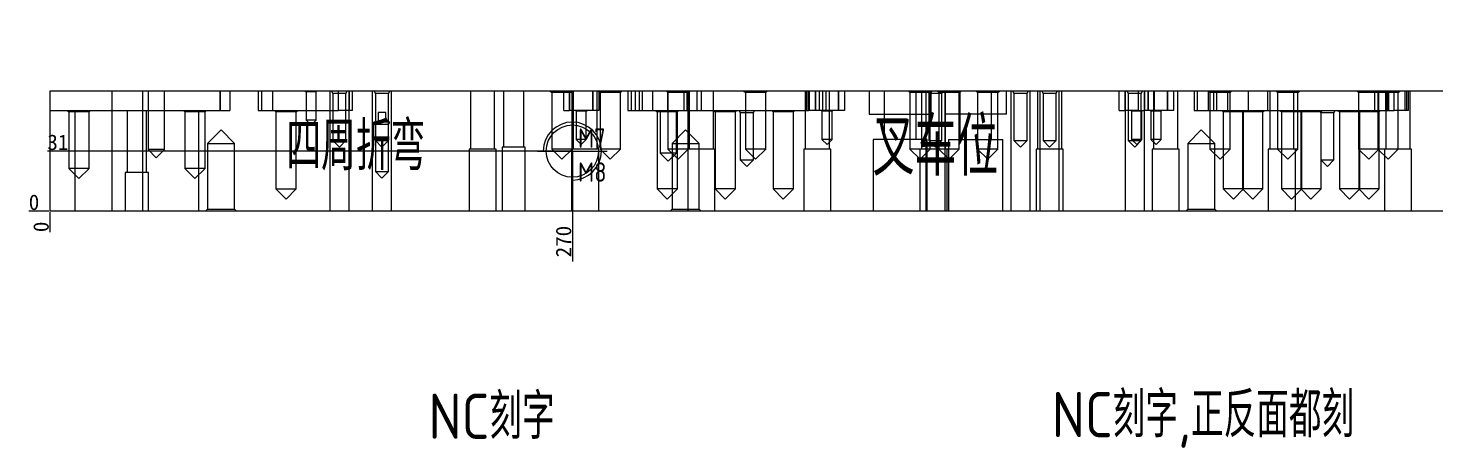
# Model space of a CAD drawing. Header units: millimetres. Extents: x 9328 to 11863, y 28633 to 29971.
# Drawn here: x 9338 to 10066, y 28645 to 28862 of the extents above; entities that cross this region are included whole.
import ezdxf

# ---------------------------------------------------------------- set-up
doc = ezdxf.new("R2010")
doc.units = ezdxf.units.MM
doc.linetypes.add('CENTER', pattern=[0])
doc.linetypes.add('DASHED', pattern=[0])
doc.layers.add('dim', color=4, linetype='Continuous')
doc.layers.add('dim_temp', color=161, linetype='Continuous', lineweight=9)
doc.layers.add('LP', color=7, linetype='Continuous', true_color=0xffffff)
doc.styles.add('_PUG_ERP', font='txt')
doc.styles.add('gbenor', font='gbenor.shx', dxfattribs={"bigfont": 'gbcbig'})
doc.dimstyles.new('_PUG_ERP', dxfattribs={"dimtxt": 8, "dimasz": 1.5, "dimexe": 0.5, "dimexo": 0.5, "dimgap": 0.5, "dimtad": 1, "dimtxsty": '_PUG_ERP', "dimblk": 'CLOSEDBLANK', "dimcen": 0, "dimclrd": 4, "dimclre": 4, "dimclrt": 3, "dimazin": 3, "dimtfac": 1, "dimtmove": 0, "dimatfit": 3, "dimldrblk": 'CLOSEDBLANK', "dimlwd": 9, "dimlwe": 9})

# ---------------------------------------------------------------- blocks, each defined once
blk = doc.blocks.new('*D1273')
at = {"layer": 'Defpoints', "color": 0}
for p in [(10829.44, 28798.46), (11104.44, 28798.46), (9349.44, 28767.46)]:
    blk.add_point(p, dxfattribs=at)
at = {"layer": 'dim_temp', "color": 4, "lineweight": 9}
blk.add_line((10829.94, 28798.46), (11115.61, 28798.46), dxfattribs=at)
at = {"layer": 'dim_temp', "color": 3, "lineweight": 18, "insert": (11110.28, 28802.96), "char_height": 8, "attachment_point": 5, "style": '_PUG_ERP'}
blk.add_mtext('31', dxfattribs=at)
blk = doc.blocks.new('_ClosedBlank')
blk = doc.blocks.new('*D1274')
at = {"layer": 'Defpoints', "color": 0}
for p in [(11099.44, 28829.46), (11104.44, 28829.46), (9349.44, 28767.46)]:
    blk.add_point(p, dxfattribs=at)
at = {"layer": 'dim_temp', "color": 4, "lineweight": 9}
blk.add_line((11099.94, 28829.46), (11117.52, 28829.46), dxfattribs=at)
at = {"layer": 'dim_temp', "color": 3, "lineweight": 18, "insert": (11111.23, 28833.96), "char_height": 8, "attachment_point": 5, "style": '_PUG_ERP'}
blk.add_mtext('62', dxfattribs=at)
blk = doc.blocks.new('*D1275')
at = {"layer": 'Defpoints', "color": 0}
for p in [(9344.44, 28767.46), (9349.44, 28767.46), (9349.44, 28767.46)]:
    blk.add_point(p, dxfattribs=at)
at = {"layer": 'dim_temp', "color": 4, "lineweight": 9}
blk.add_line((9348.94, 28767.46), (9338.61, 28767.46), dxfattribs=at)
at = {"layer": 'dim_temp', "color": 3, "lineweight": 18, "insert": (9341.28, 28771.96), "char_height": 8, "attachment_point": 5, "style": '_PUG_ERP'}
blk.add_mtext('0', dxfattribs=at)
blk = doc.blocks.new('*D1276')
at = {"layer": 'Defpoints', "color": 0}
for p in [(9359.44, 28798.46), (9619.44, 28798.46), (9364.44, 28767.46)]:
    blk.add_point(p, dxfattribs=at)
at = {"layer": 'dim_temp', "color": 4, "lineweight": 9}
blk.add_line((9618.94, 28798.46), (9348.28, 28798.46), dxfattribs=at)
at = {"layer": 'dim_temp', "color": 3, "lineweight": 18, "insert": (9353.61, 28802.96), "char_height": 8, "attachment_point": 5, "style": '_PUG_ERP'}
blk.add_mtext('31', dxfattribs=at)
blk = doc.blocks.new('*D1277')
at = {"layer": 'Defpoints', "color": 0}
for p in [(10829.44, 28798.46), (9349.44, 28767.46), (10828.78, 28762.46)]:
    blk.add_point(p, dxfattribs=at)
at = {"layer": 'dim_temp', "color": 4, "lineweight": 9}
for p, q in [((10829.44, 28797.96), (10829.44, 28768.46)), ((10829.44, 28768.46), (10828.78, 28765.46)), ((10828.78, 28765.46), (10828.78, 28734.91))]:
    blk.add_line(p, q, dxfattribs=at)
at = {"layer": 'dim_temp', "color": 3, "lineweight": 18, "insert": (10824.28, 28748.44), "char_height": 8, "attachment_point": 5, "rotation": 90, "style": '_PUG_ERP'}
blk.add_mtext('1480', dxfattribs=at)
blk = doc.blocks.new('*D1278')
at = {"layer": 'Defpoints', "color": 0}
for p in [(9619.44, 28798.46), (9349.44, 28767.46), (9619.44, 28762.46)]:
    blk.add_point(p, dxfattribs=at)
at = {"layer": 'dim_temp', "color": 4, "lineweight": 9}
blk.add_line((9619.44, 28797.96), (9619.44, 28741.39), dxfattribs=at)
at = {"layer": 'dim_temp', "color": 3, "lineweight": 18, "insert": (9614.94, 28751.68), "char_height": 8, "attachment_point": 5, "rotation": 90, "style": '_PUG_ERP'}
blk.add_mtext('270', dxfattribs=at)
blk = doc.blocks.new('*D1279')
at = {"layer": 'Defpoints', "color": 0}
for p in [(9349.44, 28767.46), (9349.44, 28767.46), (9349.44, 28762.46)]:
    blk.add_point(p, dxfattribs=at)
at = {"layer": 'dim_temp', "color": 4, "lineweight": 9}
blk.add_line((9349.44, 28766.96), (9349.44, 28756.63), dxfattribs=at)
at = {"layer": 'dim_temp', "color": 3, "lineweight": 18, "insert": (9344.94, 28759.29), "char_height": 8, "attachment_point": 5, "rotation": 90, "style": '_PUG_ERP'}
blk.add_mtext('0', dxfattribs=at)
blk = doc.blocks.new('*D1280')
at = {"layer": 'Defpoints', "color": 0}
for p in [(11099.44, 28834.46), (11099.44, 28829.46), (9349.44, 28767.46)]:
    blk.add_point(p, dxfattribs=at)
at = {"layer": 'dim_temp', "color": 4, "lineweight": 9}
blk.add_line((11099.44, 28829.96), (11099.44, 28862.01), dxfattribs=at)
at = {"layer": 'dim_temp', "color": 3, "lineweight": 18, "insert": (11094.94, 28848.48), "char_height": 8, "attachment_point": 5, "rotation": 90, "style": '_PUG_ERP'}
blk.add_mtext('1750', dxfattribs=at)

msp = doc.modelspace()

# ---------------------------------------------------------------- linework, layer by layer
at = {"layer": 'LP', "color": 135, "linetype": 'Continuous', "lineweight": 18}
for p, q in [((9349.444, 28829.461), (9349.444, 28819.461)), ((9437.444, 28829.461), (9349.444, 28829.461)), ((9442.444, 28829.461), (9437.444, 28829.461)), ((11006.444, 28829.461), (9442.444, 28829.461)), ((9442.444, 28829.461), (9442.444, 28819.461)), ((9349.444, 28819.461), (9349.444, 28767.461)), ((11099.444, 28767.461), (9349.444, 28767.461))]:
    msp.add_line(p, q, dxfattribs=at)
at = {"layer": 'LP', "color": 1, "linetype": 'DASHED', "lineweight": 13, "ltscale": 1.77206}
for p, q in [((9381.444, 28829.461), (9381.444, 28767.461)), ((9397.444, 28767.461), (9397.444, 28829.461))]:
    msp.add_line(p, q, dxfattribs=at)
at = {"layer": 'LP', "color": 135, "linetype": 'DASHED', "lineweight": 13, "ltscale": 1.77206}
for p, q in [((9400.191, 28829.461), (9400.191, 28799.261)), ((9408.697, 28799.261), (9408.697, 28829.461)), ((9494.055, 28829.461), (9494.055, 28767.461)), ((9504.055, 28767.461), (9504.055, 28829.461)), ((9516.055, 28829.461), (9516.055, 28767.461)), ((9526.055, 28767.461), (9526.055, 28829.461)), ((9615.044, 28819.461), (9615.044, 28829.461)), ((9633.044, 28829.461), (9633.044, 28819.461)), ((9651.845, 28829.461), (9651.845, 28819.461)), ((9654.016, 28829.461), (9654.016, 28819.461)), ((9660.968, 28819.461), (9660.968, 28829.461)), ((9668.58, 28829.461), (9668.58, 28819.461)), ((9677.065, 28829.461), (9677.065, 28819.461)), ((9684.016, 28819.461), (9684.016, 28829.461)), ((9686.188, 28819.461), (9686.188, 28829.461)), ((9742.044, 28819.461), (9742.044, 28829.461)), ((9750.58, 28819.461), (9750.58, 28829.461)), ((9760.044, 28829.461), (9760.044, 28819.461)), ((9772.829, 28829.461), (9772.829, 28817.461)), ((9802.047, 28829.461), (9802.047, 28767.461)), ((9804.832, 28817.461), (9804.832, 28829.461)), ((9811.829, 28829.461), (9811.829, 28817.461)), ((9812.047, 28767.461), (9812.047, 28829.461)), ((9843.832, 28817.461), (9843.832, 28829.461)), ((9846.041, 28829.461), (9846.041, 28767.461)), ((9856.041, 28767.461), (9856.041, 28829.461)), ((9861.047, 28829.461), (9861.047, 28767.461)), ((9871.047, 28767.461), (9871.047, 28829.461)), ((9902.044, 28819.461), (9902.044, 28829.461)), ((9905.04, 28829.461), (9905.04, 28767.461)), ((9912.044, 28819.461), (9912.044, 28829.461)), ((9915.04, 28767.461), (9915.04, 28829.461)), ((9920.044, 28829.461), (9920.044, 28819.461)), ((9930.044, 28829.461), (9930.044, 28819.461)), ((9968.58, 28829.461), (9968.58, 28819.461)), ((10050.58, 28819.461), (10050.58, 28829.461)), ((9389.444, 28819.461), (9389.444, 28787.461)), ((9399.444, 28787.461), (9399.444, 28819.461)), ((9400.191, 28799.261), (9404.444, 28795.008)), ((9408.697, 28799.261), (9400.191, 28799.261)), ((9404.444, 28795.008), (9408.697, 28799.261))]:
    msp.add_line(p, q, dxfattribs=at)
at = {"layer": 'LP', "color": 155, "linetype": 'DASHED', "lineweight": 13, "ltscale": 1.77206}
for p, q in [((9437.444, 28829.461), (9437.444, 28819.461)), ((9618.044, 28819.461), (9618.044, 28829.461)), ((9618.044, 28829.461), (9618.044, 28819.461)), ((9618.044, 28819.461), (9618.044, 28829.461)), ((9618.044, 28829.461), (9618.044, 28819.461)), ((9618.044, 28819.461), (9618.044, 28829.461)), ((9618.044, 28829.461), (9618.044, 28819.461)), ((9630.044, 28829.461), (9630.044, 28819.461)), ((9630.044, 28819.461), (9630.044, 28829.461)), ((9630.044, 28829.461), (9630.044, 28819.461)), ((9630.044, 28819.461), (9630.044, 28829.461)), ((9630.044, 28829.461), (9630.044, 28819.461)), ((9630.044, 28819.461), (9630.044, 28829.461)), ((9678.58, 28829.461), (9678.58, 28819.461)), ((9678.58, 28829.461), (9678.58, 28819.461)), ((9678.58, 28829.461), (9678.58, 28819.461)), ((9678.58, 28829.461), (9678.58, 28819.461)), ((9740.58, 28819.461), (9740.58, 28829.461)), ((9740.58, 28819.461), (9740.58, 28829.461)), ((9740.58, 28819.461), (9740.58, 28829.461)), ((9740.58, 28819.461), (9740.58, 28829.461)), ((9745.044, 28829.461), (9745.044, 28819.461)), ((9745.044, 28819.461), (9745.044, 28829.461)), ((9745.044, 28819.461), (9745.044, 28829.461)), ((9745.044, 28829.461), (9745.044, 28819.461)), ((9757.044, 28819.461), (9757.044, 28829.461)), ((9757.044, 28829.461), (9757.044, 28819.461)), ((9757.044, 28829.461), (9757.044, 28819.461)), ((9757.044, 28819.461), (9757.044, 28829.461)), ((9905.044, 28819.461), (9905.044, 28829.461)), ((9905.044, 28829.461), (9905.044, 28819.461)), ((9915.044, 28819.461), (9915.044, 28829.461)), ((9915.044, 28829.461), (9915.044, 28819.461)), ((9917.044, 28829.461), (9917.044, 28819.461)), ((9917.044, 28819.461), (9917.044, 28829.461)), ((9927.044, 28829.461), (9927.044, 28819.461)), ((9927.044, 28819.461), (9927.044, 28829.461)), ((9978.58, 28829.461), (9978.58, 28819.461)), ((9978.58, 28829.461), (9978.58, 28819.461)), ((9978.58, 28829.461), (9978.58, 28819.461)), ((9978.58, 28829.461), (9978.58, 28819.461)), ((10040.58, 28819.461), (10040.58, 28829.461)), ((10040.58, 28819.461), (10040.58, 28829.461)), ((10040.58, 28819.461), (10040.58, 28829.461)), ((10040.58, 28819.461), (10040.58, 28829.461))]:
    msp.add_line(p, q, dxfattribs=at)
at = {"layer": 'LP', "color": 155, "linetype": 'Continuous', "lineweight": 18}
msp.add_line((9437.444, 28819.461), (9437.444, 28829.461), dxfattribs=at)
at = {"layer": 'LP', "color": 31, "linetype": 'DASHED', "lineweight": 13, "ltscale": 1.77206}
for p, q in [((9457.165, 28829.461), (9457.165, 28819.461)), ((9459.044, 28819.461), (9459.044, 28829.461)), ((9464.556, 28829.461), (9464.556, 28819.461)), ((9498.531, 28819.461), (9498.531, 28829.461)), ((9504.044, 28829.461), (9504.044, 28819.461)), ((9505.922, 28819.461), (9505.922, 28829.461)), ((9648.065, 28829.461), (9648.065, 28819.461)), ((9649.944, 28819.461), (9649.944, 28829.461)), ((9655.456, 28829.461), (9655.456, 28819.461)), ((9741.431, 28819.461), (9741.431, 28829.461)), ((9746.944, 28829.461), (9746.944, 28819.461)), ((9748.822, 28819.461), (9748.822, 28829.461)), ((9780.629, 28829.461), (9780.629, 28804.461)), ((9797.031, 28804.461), (9797.031, 28829.461)), ((9819.629, 28829.461), (9819.629, 28804.461)), ((9836.031, 28804.461), (9836.031, 28829.461)), ((9940.665, 28829.461), (9940.665, 28819.461)), ((9942.544, 28819.461), (9942.544, 28829.461)), ((9948.056, 28829.461), (9948.056, 28819.461)), ((9950.665, 28829.461), (9950.665, 28819.461)), ((9952.544, 28819.461), (9952.544, 28829.461)), ((9958.056, 28829.461), (9958.056, 28819.461)), ((10034.031, 28819.461), (10034.031, 28829.461)), ((10039.544, 28829.461), (10039.544, 28819.461)), ((10041.422, 28819.461), (10041.422, 28829.461)), ((10044.031, 28819.461), (10044.031, 28829.461)), ((10049.544, 28829.461), (10049.544, 28819.461)), ((10051.422, 28819.461), (10051.422, 28829.461)), ((9362.439, 28819.461), (9362.439, 28767.461)), ((9426.448, 28767.461), (9426.448, 28819.461)), ((9457.165, 28819.461), (9464.556, 28819.461)), ((9505.922, 28819.461), (9498.531, 28819.461)), ((9648.065, 28819.461), (9655.456, 28819.461)), ((9748.822, 28819.461), (9741.431, 28819.461)), ((9940.665, 28819.461), (9948.056, 28819.461)), ((9950.665, 28819.461), (9958.056, 28819.461)), ((10051.422, 28819.461), (10044.031, 28819.461)), ((9774.829, 28804.461), (9774.829, 28767.461)), ((9802.831, 28804.461), (9774.829, 28804.461)), ((9802.831, 28767.461), (9802.831, 28804.461)), ((9813.829, 28804.461), (9813.829, 28767.461)), ((9841.831, 28767.461), (9841.831, 28804.461)), ((9388.444, 28787.461), (9388.444, 28767.461)), ((9400.444, 28787.461), (9388.444, 28787.461)), ((9400.444, 28767.461), (9400.444, 28787.461))]:
    msp.add_line(p, q, dxfattribs=at)
at = {"layer": 'LP', "color": 5, "linetype": 'DASHED', "lineweight": 13, "ltscale": 1.77206}
for p, q in [((9481.444, 28829.461), (9481.841, 28829.064)), ((9481.841, 28829.064), (9481.841, 28814.461)), ((9487.047, 28829.064), (9481.841, 28829.064)), ((9487.047, 28829.064), (9487.444, 28829.461)), ((9487.047, 28814.461), (9487.047, 28829.064)), ((9495.055, 28829.461), (9495.652, 28828.267)), ((9495.652, 28828.267), (9495.652, 28803.881)), ((9502.458, 28828.267), (9495.652, 28828.267)), ((9502.458, 28828.267), (9503.055, 28829.461)), ((9502.458, 28803.881), (9502.458, 28828.267)), ((9517.055, 28829.461), (9517.652, 28828.267)), ((9517.652, 28828.267), (9517.652, 28812.267)), ((9524.458, 28828.267), (9517.652, 28828.267)), ((9524.458, 28828.267), (9525.055, 28829.461)), ((9524.458, 28812.267), (9524.458, 28828.267)), ((9566.791, 28829.461), (9566.791, 28799.461)), ((9579.296, 28799.461), (9579.296, 28829.461)), ((9583.867, 28829.461), (9583.867, 28800.461)), ((9594.372, 28800.461), (9594.372, 28829.461)), ((9608.016, 28829.461), (9608.763, 28828.714)), ((9608.763, 28828.714), (9608.763, 28799.461)), ((9619.269, 28828.714), (9608.763, 28828.714)), ((9619.269, 28828.714), (9620.016, 28829.461)), ((9619.269, 28799.461), (9619.269, 28828.714)), ((9619.791, 28829.461), (9619.791, 28799.461)), ((9632.296, 28799.461), (9632.296, 28829.461)), ((9633.016, 28829.461), (9633.763, 28828.714)), ((9633.763, 28828.714), (9633.763, 28799.461)), ((9644.269, 28828.714), (9633.763, 28828.714)), ((9644.269, 28828.714), (9645.016, 28829.461)), ((9644.269, 28799.461), (9644.269, 28828.714)), ((9668.116, 28829.461), (9668.863, 28828.714)), ((9668.863, 28828.714), (9668.863, 28799.461)), ((9679.369, 28828.714), (9668.863, 28828.714)), ((9679.369, 28828.714), (9680.116, 28829.461)), ((9679.369, 28799.461), (9679.369, 28828.714)), ((9679.791, 28829.461), (9679.791, 28799.461)), ((9692.296, 28799.461), (9692.296, 28829.461)), ((9708.116, 28829.461), (9708.863, 28828.714)), ((9708.863, 28828.714), (9708.863, 28799.461)), ((9719.369, 28828.714), (9708.863, 28828.714)), ((9719.369, 28828.714), (9720.116, 28829.461)), ((9719.369, 28799.461), (9719.369, 28828.714)), ((9739.791, 28829.461), (9739.791, 28799.461)), ((9752.296, 28799.461), (9752.296, 28829.461)), ((9793.116, 28829.461), (9793.863, 28828.714)), ((9793.863, 28828.714), (9793.863, 28799.461)), ((9804.369, 28828.714), (9793.863, 28828.714)), ((9799.791, 28829.461), (9799.791, 28799.461)), ((9803.044, 28829.461), (9803.641, 28828.267)), ((9803.641, 28828.267), (9803.641, 28803.881)), ((9810.447, 28828.267), (9803.641, 28828.267)), ((9804.369, 28828.714), (9805.116, 28829.461)), ((9804.369, 28799.461), (9804.369, 28828.714)), ((9808.116, 28829.461), (9808.863, 28828.714)), ((9808.863, 28828.714), (9808.863, 28799.461)), ((9819.369, 28828.714), (9808.863, 28828.714)), ((9810.447, 28828.267), (9811.044, 28829.461)), ((9810.447, 28803.881), (9810.447, 28828.267)), ((9812.296, 28799.461), (9812.296, 28829.461)), ((9819.369, 28828.714), (9820.116, 28829.461)), ((9819.369, 28799.461), (9819.369, 28828.714)), ((9828.116, 28829.461), (9828.863, 28828.714)), ((9828.863, 28828.714), (9828.863, 28799.461)), ((9839.369, 28828.714), (9828.863, 28828.714)), ((9839.369, 28828.714), (9840.116, 28829.461)), ((9839.369, 28799.461), (9839.369, 28828.714)), ((9847.044, 28829.461), (9847.641, 28828.267)), ((9847.641, 28828.267), (9847.641, 28803.881)), ((9854.447, 28828.267), (9847.641, 28828.267)), ((9854.447, 28828.267), (9855.044, 28829.461)), ((9854.447, 28803.881), (9854.447, 28828.267)), ((9859.791, 28829.461), (9859.791, 28799.461)), ((9862.044, 28829.461), (9862.641, 28828.267)), ((9862.641, 28828.267), (9862.641, 28803.881)), ((9869.447, 28828.267), (9862.641, 28828.267)), ((9869.447, 28828.267), (9870.044, 28829.461)), ((9869.447, 28803.881), (9869.447, 28828.267)), ((9872.296, 28799.461), (9872.296, 28829.461)), ((9906.043, 28829.461), (9906.64, 28828.267)), ((9906.64, 28828.267), (9906.64, 28803.881)), ((9913.446, 28828.267), (9906.64, 28828.267)), ((9913.446, 28828.267), (9914.043, 28829.461)), ((9913.446, 28803.881), (9913.446, 28828.267)), ((9919.791, 28829.461), (9919.791, 28799.461)), ((9932.296, 28799.461), (9932.296, 28829.461)), ((9948.116, 28829.461), (9948.863, 28828.714)), ((9948.863, 28828.714), (9948.863, 28799.461)), ((9959.369, 28828.714), (9948.863, 28828.714)), ((9959.369, 28828.714), (9960.116, 28829.461)), ((9959.369, 28799.461), (9959.369, 28828.714)), ((9979.791, 28829.461), (9979.791, 28799.461)), ((9983.116, 28829.461), (9983.863, 28828.714)), ((9983.863, 28828.714), (9983.863, 28799.461)), ((9994.369, 28828.714), (9983.863, 28828.714)), ((9992.296, 28799.461), (9992.296, 28829.461)), ((9994.369, 28828.714), (9995.116, 28829.461)), ((9994.369, 28799.461), (9994.369, 28828.714)), ((10024.944, 28829.461), (10025.691, 28828.714)), ((10025.691, 28828.714), (10025.691, 28799.461)), ((10036.197, 28828.714), (10025.691, 28828.714)), ((10034.944, 28829.461), (10035.691, 28828.714)), ((10035.691, 28828.714), (10035.691, 28799.461)), ((10036.197, 28828.714), (10036.944, 28829.461)), ((10036.197, 28799.461), (10036.197, 28828.714)), ((10046.197, 28828.714), (10036.197, 28828.714)), ((10039.791, 28829.461), (10039.791, 28799.461)), ((10046.197, 28828.714), (10046.944, 28829.461)), ((10046.197, 28799.461), (10046.197, 28828.714)), ((10052.296, 28799.461), (10052.296, 28829.461)), ((9358.444, 28819.461), (9359.191, 28818.714)), ((9369.697, 28818.714), (9370.444, 28819.461)), ((9418.444, 28819.461), (9419.191, 28818.714)), ((9429.697, 28818.714), (9430.444, 28819.461)), ((9465.544, 28819.461), (9466.291, 28818.714)), ((9476.797, 28818.714), (9477.544, 28819.461)), ((9621.044, 28819.461), (9621.441, 28819.064)), ((9621.441, 28819.064), (9621.441, 28804.461)), ((9626.647, 28819.064), (9621.441, 28819.064)), ((9626.647, 28819.064), (9627.044, 28819.461)), ((9626.647, 28804.461), (9626.647, 28819.064)), ((9662.444, 28819.461), (9663.191, 28818.714)), ((9664.763, 28819.461), (9664.763, 28797.461)), ((9673.269, 28797.461), (9673.269, 28819.461)), ((9673.697, 28818.714), (9674.444, 28819.461)), ((9692.444, 28819.461), (9693.191, 28818.714)), ((9703.697, 28818.714), (9704.444, 28819.461)), ((9705.58, 28819.461), (9706.177, 28818.267)), ((9712.983, 28818.267), (9713.58, 28819.461)), ((9722.444, 28819.461), (9723.191, 28818.714)), ((9733.697, 28818.714), (9734.444, 28819.461)), ((9748.044, 28819.461), (9748.441, 28819.064)), ((9748.441, 28819.064), (9748.441, 28804.461)), ((9753.647, 28819.064), (9748.441, 28819.064)), ((9753.647, 28819.064), (9754.044, 28819.461)), ((9753.647, 28804.461), (9753.647, 28819.064)), ((9908.044, 28819.461), (9908.441, 28819.064)), ((9908.441, 28819.064), (9908.441, 28804.461)), ((9913.647, 28819.064), (9908.441, 28819.064)), ((9913.647, 28819.064), (9914.044, 28819.461)), ((9913.647, 28804.461), (9913.647, 28819.064)), ((9918.044, 28819.461), (9918.441, 28819.064)), ((9918.441, 28819.064), (9918.441, 28804.461)), ((9923.647, 28819.064), (9918.441, 28819.064)), ((9923.647, 28819.064), (9924.044, 28819.461)), ((9923.647, 28804.461), (9923.647, 28819.064)), ((9955.044, 28819.461), (9955.791, 28818.714)), ((9965.044, 28819.461), (9965.791, 28818.714)), ((9966.297, 28818.714), (9967.044, 28819.461)), ((9976.297, 28818.714), (9977.044, 28819.461)), ((9985.044, 28819.461), (9985.791, 28818.714)), ((9995.044, 28819.461), (9995.791, 28818.714)), ((9996.297, 28818.714), (9997.044, 28819.461)), ((10005.58, 28819.461), (10006.177, 28818.267)), ((10006.297, 28818.714), (10007.044, 28819.461)), ((10012.983, 28818.267), (10013.58, 28819.461)), ((10015.044, 28819.461), (10015.791, 28818.714)), ((10025.044, 28819.461), (10025.791, 28818.714)), ((10026.297, 28818.714), (10027.044, 28819.461)), ((10036.297, 28818.714), (10037.044, 28819.461)), ((9359.191, 28818.714), (9359.191, 28789.461)), ((9369.697, 28818.714), (9359.191, 28818.714)), ((9369.697, 28789.461), (9369.697, 28818.714)), ((9419.191, 28818.714), (9419.191, 28789.461)), ((9429.697, 28818.714), (9419.191, 28818.714)), ((9429.697, 28789.461), (9429.697, 28818.714)), ((9466.291, 28818.714), (9466.291, 28778.881)), ((9471.544, 28818.714), (9466.291, 28818.714)), ((9476.797, 28818.714), (9471.544, 28818.714)), ((9476.797, 28778.881), (9476.797, 28818.714)), ((9481.841, 28814.461), (9484.444, 28811.858)), ((9487.047, 28814.461), (9481.841, 28814.461)), ((9484.444, 28811.858), (9487.047, 28814.461)), ((9517.055, 28813.461), (9517.652, 28812.267)), ((9525.055, 28813.461), (9517.055, 28813.461)), ((9517.652, 28812.267), (9517.652, 28787.881)), ((9524.458, 28812.267), (9517.652, 28812.267)), ((9519.055, 28818.461), (9519.055, 28813.461)), ((9523.055, 28818.461), (9519.055, 28818.461)), ((9523.055, 28813.461), (9523.055, 28818.461)), ((9524.458, 28812.267), (9525.055, 28813.461)), ((9524.458, 28787.881), (9524.458, 28812.267)), ((9663.191, 28818.714), (9663.191, 28778.881)), ((9673.697, 28818.714), (9663.191, 28818.714)), ((9673.697, 28778.881), (9673.697, 28818.714)), ((9693.191, 28818.714), (9693.191, 28778.881)), ((9703.697, 28818.714), (9693.191, 28818.714)), ((9703.697, 28778.881), (9703.697, 28818.714)), ((9706.177, 28818.267), (9706.177, 28793.881)), ((9712.983, 28818.267), (9706.177, 28818.267)), ((9712.983, 28793.881), (9712.983, 28818.267)), ((9723.191, 28818.714), (9723.191, 28778.881)), ((9733.697, 28818.714), (9723.191, 28818.714)), ((9733.697, 28778.881), (9733.697, 28818.714)), ((9955.791, 28818.714), (9955.791, 28778.881)), ((9965.791, 28818.714), (9955.791, 28818.714)), ((9965.791, 28818.714), (9965.791, 28778.881)), ((9976.297, 28818.714), (9965.791, 28818.714)), ((9966.297, 28778.881), (9966.297, 28818.714)), ((9976.297, 28778.881), (9976.297, 28818.714)), ((9985.791, 28818.714), (9985.791, 28778.881)), ((9995.791, 28818.714), (9985.791, 28818.714)), ((9995.791, 28818.714), (9995.791, 28778.881)), ((10006.297, 28818.714), (9995.791, 28818.714)), ((9996.297, 28778.881), (9996.297, 28818.714)), ((10006.177, 28818.267), (10006.177, 28793.881)), ((10012.983, 28818.267), (10006.177, 28818.267)), ((10006.297, 28778.881), (10006.297, 28818.714)), ((10012.983, 28793.881), (10012.983, 28818.267)), ((10015.791, 28818.714), (10015.791, 28778.881)), ((10025.791, 28818.714), (10015.791, 28818.714)), ((10025.791, 28818.714), (10025.791, 28778.881)), ((10036.297, 28818.714), (10025.791, 28818.714)), ((10026.297, 28778.881), (10026.297, 28818.714)), ((10036.297, 28778.881), (10036.297, 28818.714)), ((9437.944, 28809.464), (9430.941, 28802.461)), ((9444.947, 28802.461), (9437.944, 28809.464)), ((9621.441, 28804.461), (9624.044, 28801.858)), ((9626.647, 28804.461), (9621.441, 28804.461)), ((9624.044, 28801.858), (9626.647, 28804.461)), ((9677.944, 28809.464), (9670.941, 28802.461)), ((9684.947, 28802.461), (9677.944, 28809.464)), ((9748.441, 28804.461), (9751.044, 28801.858)), ((9753.647, 28804.461), (9748.441, 28804.461)), ((9751.044, 28801.858), (9753.647, 28804.461)), ((9908.441, 28804.461), (9911.044, 28801.858)), ((9913.647, 28804.461), (9908.441, 28804.461)), ((9911.044, 28801.858), (9913.647, 28804.461)), ((9918.441, 28804.461), (9921.044, 28801.858)), ((9923.647, 28804.461), (9918.441, 28804.461)), ((9921.044, 28801.858), (9923.647, 28804.461)), ((9944.444, 28809.464), (9937.441, 28802.461)), ((9951.447, 28802.461), (9944.444, 28809.464)), ((9430.941, 28802.461), (9430.941, 28768.458)), ((9430.941, 28802.461), (9444.947, 28802.461)), ((9444.947, 28768.458), (9444.947, 28802.461)), ((9495.652, 28803.881), (9499.055, 28800.478)), ((9495.652, 28803.881), (9502.458, 28803.881)), ((9499.055, 28800.478), (9502.458, 28803.881)), ((9517.652, 28803.881), (9521.055, 28800.478)), ((9517.652, 28803.881), (9524.458, 28803.881)), ((9521.055, 28800.478), (9524.458, 28803.881)), ((9566.044, 28799.461), (9566.044, 28767.461)), ((9580.044, 28799.461), (9566.044, 28799.461)), ((9580.044, 28767.461), (9580.044, 28799.461)), ((9583.119, 28800.461), (9583.119, 28767.461)), ((9595.119, 28800.461), (9583.119, 28800.461)), ((9595.119, 28767.461), (9595.119, 28800.461)), ((9608.763, 28799.461), (9614.016, 28794.208)), ((9619.044, 28799.461), (9608.763, 28799.461)), ((9614.016, 28794.208), (9619.269, 28799.461)), ((9619.044, 28799.461), (9619.044, 28767.461)), ((9633.044, 28799.461), (9619.044, 28799.461)), ((9633.044, 28767.461), (9633.044, 28799.461)), ((9633.763, 28799.461), (9639.016, 28794.208)), ((9644.269, 28799.461), (9633.763, 28799.461)), ((9639.016, 28794.208), (9644.269, 28799.461)), ((9664.763, 28797.461), (9669.016, 28793.208)), ((9673.269, 28797.461), (9664.763, 28797.461)), ((9668.863, 28799.461), (9674.116, 28794.208)), ((9679.044, 28799.461), (9668.863, 28799.461)), ((9669.016, 28793.208), (9673.269, 28797.461)), ((9670.941, 28802.461), (9670.941, 28768.458)), ((9670.941, 28802.461), (9684.947, 28802.461)), ((9674.116, 28794.208), (9679.369, 28799.461)), ((9679.044, 28799.461), (9679.044, 28767.461)), ((9693.044, 28799.461), (9679.044, 28799.461)), ((9684.947, 28768.458), (9684.947, 28802.461)), ((9693.044, 28767.461), (9693.044, 28799.461)), ((9708.863, 28799.461), (9714.116, 28794.208)), ((9719.369, 28799.461), (9708.863, 28799.461)), ((9714.116, 28794.208), (9719.369, 28799.461)), ((9739.044, 28799.461), (9739.044, 28767.461)), ((9753.044, 28799.461), (9739.044, 28799.461)), ((9753.044, 28767.461), (9753.044, 28799.461)), ((9793.863, 28799.461), (9799.116, 28794.208)), ((9799.044, 28799.461), (9793.863, 28799.461)), ((9799.044, 28799.461), (9799.044, 28767.461)), ((9813.044, 28799.461), (9799.044, 28799.461)), ((9799.116, 28794.208), (9804.369, 28799.461)), ((9803.641, 28803.881), (9807.044, 28800.478)), ((9803.641, 28803.881), (9810.447, 28803.881)), ((9807.044, 28800.478), (9810.447, 28803.881)), ((9808.863, 28799.461), (9814.116, 28794.208)), ((9819.369, 28799.461), (9813.043, 28799.461)), ((9813.044, 28767.461), (9813.044, 28799.461)), ((9814.116, 28794.208), (9819.369, 28799.461)), ((9828.863, 28799.461), (9834.116, 28794.208)), ((9839.369, 28799.461), (9828.863, 28799.461)), ((9834.116, 28794.208), (9839.369, 28799.461)), ((9847.641, 28803.881), (9851.044, 28800.478)), ((9847.641, 28803.881), (9854.447, 28803.881)), ((9851.044, 28800.478), (9854.447, 28803.881)), ((9859.044, 28799.461), (9859.044, 28767.461)), ((9873.044, 28799.461), (9859.044, 28799.461)), ((9862.641, 28803.881), (9866.044, 28800.478)), ((9862.641, 28803.881), (9869.447, 28803.881)), ((9866.044, 28800.478), (9869.447, 28803.881)), ((9873.044, 28767.461), (9873.044, 28799.461)), ((9906.64, 28803.881), (9910.043, 28800.478)), ((9906.64, 28803.881), (9913.446, 28803.881)), ((9910.043, 28800.478), (9913.446, 28803.881)), ((9919.044, 28799.461), (9919.044, 28767.461)), ((9933.044, 28799.461), (9919.044, 28799.461)), ((9933.044, 28767.461), (9933.044, 28799.461)), ((9937.441, 28802.461), (9937.441, 28768.458)), ((9937.441, 28802.461), (9951.447, 28802.461)), ((9948.863, 28799.461), (9954.116, 28794.208)), ((9959.369, 28799.461), (9948.863, 28799.461)), ((9951.447, 28768.458), (9951.447, 28802.461)), ((9954.116, 28794.208), (9959.369, 28799.461)), ((9979.044, 28799.461), (9979.044, 28767.461)), ((9993.044, 28799.461), (9979.044, 28799.461)), ((9983.863, 28799.461), (9989.116, 28794.208)), ((9989.116, 28794.208), (9994.369, 28799.461)), ((9993.044, 28767.461), (9993.044, 28799.461)), ((9994.369, 28799.461), (9993.044, 28799.461)), ((10025.691, 28799.461), (10030.944, 28794.208)), ((10036.197, 28799.461), (10025.691, 28799.461)), ((10030.944, 28794.208), (10036.197, 28799.461)), ((10035.691, 28799.461), (10040.944, 28794.208)), ((10039.044, 28799.461), (10036.197, 28799.461)), ((10039.044, 28799.461), (10039.044, 28767.461)), ((10053.044, 28799.461), (10039.044, 28799.461)), ((10040.944, 28794.208), (10046.197, 28799.461)), ((10053.044, 28767.461), (10053.044, 28799.461)), ((9706.177, 28793.881), (9709.58, 28790.478)), ((9706.177, 28793.881), (9712.983, 28793.881)), ((9709.58, 28790.478), (9712.983, 28793.881)), ((10006.177, 28793.881), (10009.58, 28790.478)), ((10006.177, 28793.881), (10012.983, 28793.881)), ((10009.58, 28790.478), (10012.983, 28793.881)), ((9359.191, 28789.461), (9364.444, 28784.208)), ((9369.697, 28789.461), (9359.191, 28789.461)), ((9364.444, 28784.208), (9369.697, 28789.461)), ((9419.191, 28789.461), (9424.444, 28784.208)), ((9429.697, 28789.461), (9419.191, 28789.461)), ((9424.444, 28784.208), (9429.697, 28789.461)), ((9517.652, 28787.881), (9521.055, 28784.478)), ((9517.652, 28787.881), (9524.458, 28787.881)), ((9521.055, 28784.478), (9524.458, 28787.881)), ((9466.291, 28778.881), (9471.544, 28773.628)), ((9466.291, 28778.881), (9471.544, 28778.881)), ((9471.544, 28773.628), (9476.797, 28778.881)), ((9471.544, 28778.881), (9476.797, 28778.881)), ((9663.191, 28778.881), (9668.444, 28773.628)), ((9673.697, 28778.881), (9663.191, 28778.881)), ((9668.444, 28773.628), (9673.697, 28778.881)), ((9693.191, 28778.881), (9698.444, 28773.628)), ((9703.697, 28778.881), (9693.191, 28778.881)), ((9698.444, 28773.628), (9703.697, 28778.881)), ((9723.191, 28778.881), (9728.444, 28773.628)), ((9733.697, 28778.881), (9723.191, 28778.881)), ((9728.444, 28773.628), (9733.697, 28778.881)), ((9955.791, 28778.881), (9961.044, 28773.628)), ((9965.791, 28778.881), (9955.791, 28778.881)), ((9961.044, 28773.628), (9966.297, 28778.881)), ((9965.791, 28778.881), (9971.044, 28773.628)), ((9976.297, 28778.881), (9965.791, 28778.881)), ((9971.044, 28773.628), (9976.297, 28778.881)), ((9985.791, 28778.881), (9991.044, 28773.628)), ((9995.791, 28778.881), (9985.791, 28778.881)), ((9991.044, 28773.628), (9996.297, 28778.881)), ((9995.791, 28778.881), (10001.044, 28773.628)), ((10006.297, 28778.881), (9995.791, 28778.881)), ((10001.044, 28773.628), (10006.297, 28778.881)), ((10015.791, 28778.881), (10021.044, 28773.628)), ((10025.791, 28778.881), (10015.791, 28778.881)), ((10021.044, 28773.628), (10026.297, 28778.881)), ((10025.791, 28778.881), (10031.044, 28773.628)), ((10036.297, 28778.881), (10025.791, 28778.881)), ((10031.044, 28773.628), (10036.297, 28778.881)), ((9430.941, 28768.458), (9429.944, 28767.461)), ((9430.941, 28768.458), (9444.947, 28768.458)), ((9445.944, 28767.461), (9444.947, 28768.458)), ((9670.941, 28768.458), (9669.944, 28767.461)), ((9670.941, 28768.458), (9684.947, 28768.458)), ((9685.944, 28767.461), (9684.947, 28768.458)), ((9937.441, 28768.458), (9936.444, 28767.461)), ((9937.441, 28768.458), (9951.447, 28768.458)), ((9952.444, 28767.461), (9951.447, 28768.458))]:
    msp.add_line(p, q, dxfattribs=at)
at = {"layer": 'LP', "color": 2, "linetype": 'Continuous', "lineweight": 18}
msp.add_line((9349.444, 28819.461), (9442.444, 28819.461), dxfattribs=at)
at = {"layer": 'LP', "color": 2, "linetype": 'DASHED', "lineweight": 13, "ltscale": 1.77206}
for p, q in [((9464.556, 28819.461), (9498.531, 28819.461)), ((9615.044, 28819.461), (9618.044, 28819.461)), ((9630.044, 28819.461), (9618.044, 28819.461)), ((9633.044, 28819.461), (9630.044, 28819.461)), ((9655.456, 28819.461), (9741.431, 28819.461)), ((9757.044, 28819.461), (9748.822, 28819.461)), ((9760.044, 28819.461), (9757.044, 28819.461)), ((9902.044, 28819.461), (9905.044, 28819.461)), ((9912.044, 28819.461), (9905.044, 28819.461)), ((9912.044, 28819.461), (9915.044, 28819.461)), ((9927.044, 28819.461), (9915.044, 28819.461)), ((9930.044, 28819.461), (9927.044, 28819.461)), ((9948.056, 28819.461), (9950.666, 28819.461)), ((9958.056, 28819.461), (10044.031, 28819.461)), ((9772.829, 28817.461), (9804.832, 28817.461)), ((9843.832, 28817.461), (9811.829, 28817.461)), ((9813.829, 28804.461), (9841.831, 28804.461))]:
    msp.add_line(p, q, dxfattribs=at)
at = {"layer": 'LP', "color": 1, "linetype": 'CENTER', "lineweight": 18, "ltscale": 1.77206}
for p, q in [((9619.444, 28780.461), (9619.444, 28816.461)), ((9601.444, 28798.461), (9637.444, 28798.461))]:
    msp.add_line(p, q, dxfattribs=at)
at = {"layer": 'LP', "color": 42, "linetype": 'Continuous', "lineweight": 18}
msp.add_circle((9619.444, 28798.461), 13.503, dxfattribs=at)
msp.add_arc((9619.444, 28798.461), 15, 270, 180, dxfattribs=at)

# ---------------------------------------------------------------- texts
at = {"layer": 'dim', "lineweight": 18, "style": 'gbenor'}
msp.add_text('叉车位', height=30, dxfattribs=at).set_placement((9774.665, 28785.712))
at = {"layer": 'dim', "color": 4, "lineweight": 18, "style": 'gbenor'}
for s, p in [('M7', (9622.384, 28800.182)), ('M8', (9622.384, 28782.632))]:
    msp.add_text(s, height=10, dxfattribs=at).set_placement(p)
at = {"layer": 'dim', "color": 21, "lineweight": 18, "style": 'gbenor'}
for s, p in [('NC刻字', (9545.092, 28649.67)), ('NC刻字,正反面都刻', (9867.179, 28650.526))]:
    msp.add_text(s, height=23.4, dxfattribs=at).set_placement(p)
at = {"layer": 'LP', "linetype": 'Continuous', "lineweight": 5, "style": 'gbenor'}
msp.add_text('四周折弯', height=25, dxfattribs=at).set_placement((9471.582, 28788.549))

# ---------------------------------------------------------------- dimensions: what is measured, and where the dimension line sits
at = {"layer": 'dim_temp', "lineweight": 18}
for feature_location, offset, dtype, origin, picture, middle in [((11099.444, 28829.461), (0, 5), 1, (9349.444, 28767.461), '*D1280', (11094.944, 28848.485)), ((11099.444, 28829.461), (5, 0), 0, (9349.444, 28767.461), '*D1274', (11111.229, 28833.961)), ((9619.444, 28798.461), (-260, 0), 0, (9364.444, 28767.461), '*D1276', (9353.61, 28802.961)), ((10829.444, 28798.461), (275, 0), 0, (9349.444, 28767.461), '*D1273', (11110.277, 28802.961)), ((10829.444, 28798.461), (-0.668, -36), 1, (9349.444, 28767.461), '*D1277', (10824.276, 28748.437)), ((9619.444, 28798.461), (0, -36), 1, (9349.444, 28767.461), '*D1278', (9614.944, 28751.675)), ((9349.44374916, 28767.461059222), (-5, 0), 0, (9349.44374916, 28767.461059222), '*D1275', (9341.277082493, 28771.961059222)), ((9349.44374916, 28767.461059222), (0, -5), 1, (9349.44374916, 28767.461059222), '*D1279', (9344.94374916, 28759.294392555))]:
    dim = msp.add_ordinate_dim(feature_location=feature_location, offset=offset, dtype=dtype, origin=origin, dimstyle='_PUG_ERP', dxfattribs=at)
    dim.commit()
    dim.dimension.update_dxf_attribs({"geometry": picture, "text_midpoint": middle})

doc.saveas('drawing.dxf')
